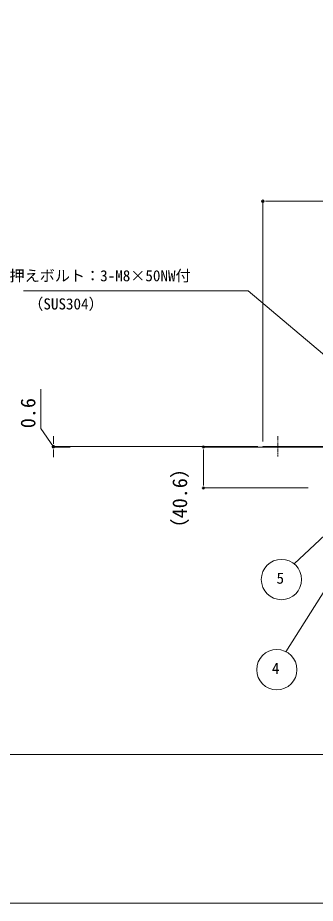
# Model space of a CAD drawing. Units: millimetres, scale not verified. Extents: x -1380 to 1380, y -955 to 955.
# Drawn here: x -934 to -639, y -955 to -77 of the extents above; entities that cross this region are included whole.
import ezdxf
from ezdxf.enums import TextEntityAlignment as Align

# ---------------------------------------------------------------- set-up
doc = ezdxf.new("R2010")
doc.units = ezdxf.units.MM
doc.header["$LTSCALE"] = 3
doc.linetypes.add('USER1', pattern=[2, 1.25, -0.25, 0.25, -0.25])
for name, color, linetype, lineweight in [('0-0_0', 7, 'Continuous', 15), ('0-3_L-1', 7, 'Continuous', 18), ('0-4_L-5', 2, 'USER1', 18), ('0-7_WAKU', 7, 'Continuous', 18), ('0-9_SUNPO', 7, 'Continuous', 18)]:
    doc.layers.add(name, color=color, linetype=linetype, lineweight=lineweight)
doc.styles.add('ＭＳ ゴシック', font='')
doc.styles.get('ＭＳ ゴシック').set_extended_font_data('MS Gothic')

msp = doc.modelspace()

# ---------------------------------------------------------------- linework, layer by layer
at = {"layer": '0-0_0'}
for p, q in [((-692.182, -258.756), (-689.682, -258.756)), ((-688.432, -258.756), (-685.932, -258.756)), ((-898.915, -499.4), (-898.915, -496.9)), ((-898.915, -503.15), (-898.915, -500.65)), ((-898.915, -501.25), (-898.915, -503.75)), ((-898.915, -505), (-898.915, -507.5)), ((-749.961, -501.25), (-749.961, -503.75)), ((-749.961, -505), (-749.961, -507.5)), ((-749.961, -540.6), (-749.961, -538.1)), ((-749.961, -544.35), (-749.961, -541.85))]:
    msp.add_line(p, q, dxfattribs=at)
at = {"layer": '0-0_0', "lineweight": 18}
msp.add_lwpolyline([(-1121.182, -807.5), (1121.318, -807.5), (1121.318, 687.5), (-1121.182, 687.5)], close=True, dxfattribs=at)
at = {"layer": '0-0_0'}
for centre in [(-690.932, -258.756), (-898.915, -501.9), (-898.915, -502.5), (-749.961, -502.5), (-749.961, -543.1)]:
    msp.add_circle(centre, 1.25, dxfattribs=at)
at = {"layer": '0-3_L-1'}
msp.add_lwpolyline([(-690.932, -502.5), (-620.932, -502.5), (-620.932, -501.9), (-690.932, -501.9)], close=True, dxfattribs=at)
at = {"layer": '0-4_L-5'}
msp.add_line((-675.932, -491.9), (-675.932, -511.9), dxfattribs=at)
at = {"layer": '0-7_WAKU'}
msp.add_lwpolyline([(-1379.932, -955), (1380.068, -955), (1380.068, 955), (-1379.932, 955)], close=True, dxfattribs=at)
at = {"layer": '0-9_SUNPO'}
for p, q in [((-690.932, -496.9), (-690.932, -258.756)), ((-685.932, -258.756), (-213.932, -258.756)), ((-705.41, -347.716), (-928.466, -347.716)), ((-548.311, -480.19), (-705.41, -347.716)), ((-898.915, -496.9), (-898.915, -491.9)), ((-695.932, -501.9), (-898.915, -501.9)), ((-898.915, -501.9), (-898.915, -502.5)), ((-898.915, -501.9), (-898.915, -502.5)), ((-882.285, -502.5), (-898.915, -502.5)), ((-898.915, -507.5), (-898.915, -512.5)), ((-645.932, -502.5), (-749.961, -502.5)), ((-749.961, -507.5), (-749.961, -538.1)), ((-645.932, -543.1), (-749.961, -543.1)), ((-576.932, -540.9), (-659.842, -618.364)), ((-569.432, -549.4), (-668.048, -705.459))]:
    msp.add_line(p, q, dxfattribs=at)
msp.add_lwpolyline([(-898.915, -502.2), (-911.415, -484.031), (-911.415, -445.28)], dxfattribs=at)
for centre in [(-672.453, -633.887), (-677.047, -723.319)]:
    msp.add_circle(centre, 20, dxfattribs=at)

# ---------------------------------------------------------------- texts
at = {"layer": '0-9_SUNPO', "style": 'ＭＳ ゴシック'}
for s, p in [('押えボルト：3-M8×50NW付', (-942.499, -341.423)), ('（SUS304）', (-923.893, -369.383)), ('5', (-677.326, -641.387)), ('4', (-681.921, -730.819))]:
    msp.add_text(s, height=11, dxfattribs=at).set_placement(p, align=Align.BOTTOM_LEFT)
for s, p in [('0.6', (-912.415, -483.843)), ('（40.6）', (-761.703, -593.248))]:
    msp.add_text(s, height=14.66, rotation=90, dxfattribs=at).set_placement(p, align=Align.BOTTOM_LEFT)

doc.saveas('drawing.dxf')
